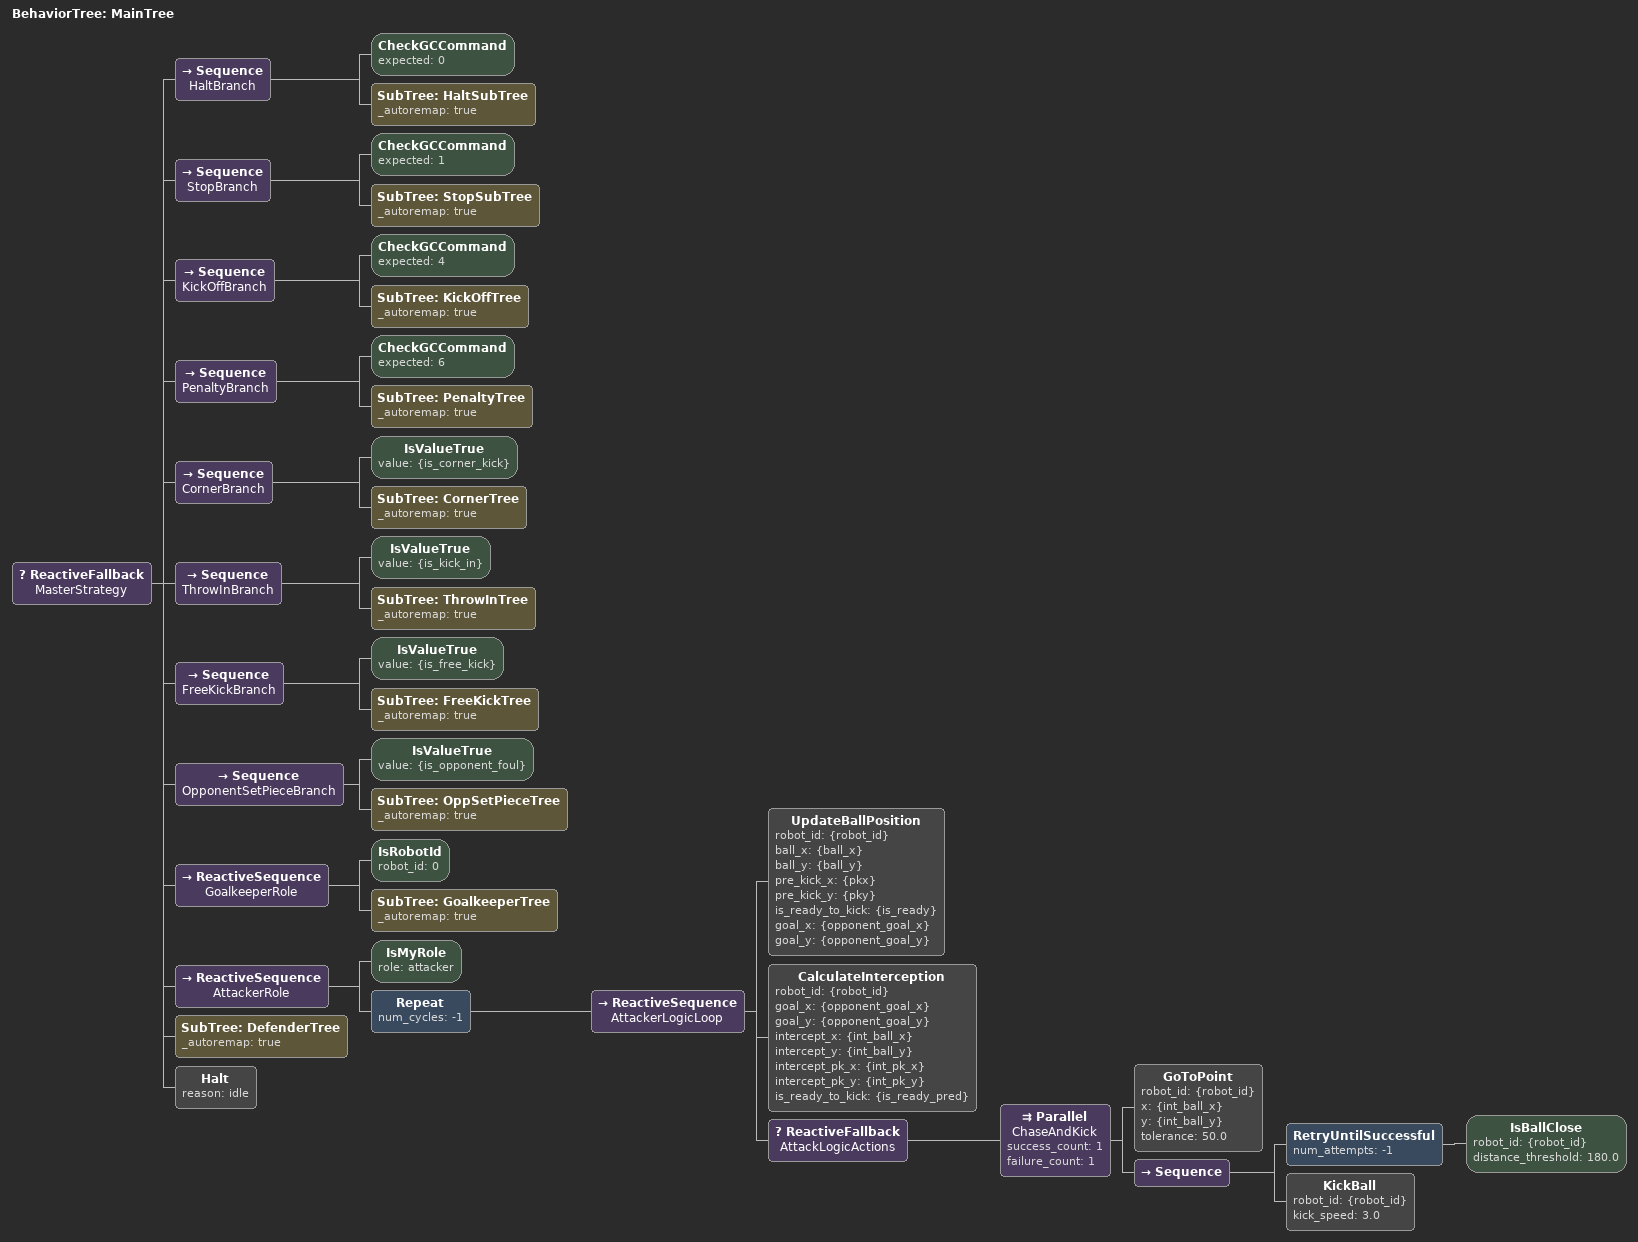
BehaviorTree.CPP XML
<root main_tree_to_execute="MainTree" BTCPP_format="4">

  <BehaviorTree ID="MainTree">
    <ReactiveFallback name="MasterStrategy">

      <!-- 1. INTERRUPÇÕES DE EMERGÊNCIA                            -->
      <Sequence name="HaltBranch">
          <CheckGCCommand expected="0"/>
          <SubTree ID="HaltSubTree" _autoremap="true" />
      </Sequence>

      <Sequence name="StopBranch">
          <CheckGCCommand expected="1"/>
          <SubTree ID="StopSubTree" _autoremap="true" />
      </Sequence>

      <!-- 2. BOLAS PARADAS (A NOSSO FAVOR - AMARELO)               -->
      <Sequence name="KickOffBranch">
          <CheckGCCommand expected="4"/>
          <SubTree ID="KickOffTree" _autoremap="true" />
      </Sequence>

      <Sequence name="PenaltyBranch">
          <CheckGCCommand expected="6"/>
          <SubTree ID="PenaltyTree" _autoremap="true" />
      </Sequence>

      <!-- NOSSAS FALTAS: Decididas inteligentemente pelo C++! -->
      <Sequence name="CornerBranch">
          <IsValueTrue value="{is_corner_kick}"/>
          <SubTree ID="CornerTree" _autoremap="true" />
      </Sequence>

      <Sequence name="ThrowInBranch">
          <IsValueTrue value="{is_kick_in}"/>
          <SubTree ID="ThrowInTree" _autoremap="true" />
      </Sequence>

      <Sequence name="FreeKickBranch">
          <IsValueTrue value="{is_free_kick}"/>
          <SubTree ID="FreeKickTree" _autoremap="true" />
      </Sequence>

      <!-- 3. BOLAS PARADAS (OPONENTE - MANTER 50CM DE DISTÂNCIA)   -->
      <Sequence name="OpponentSetPieceBranch">
          <IsValueTrue value="{is_opponent_foul}"/>
          <SubTree ID="OppSetPieceTree" _autoremap="true" />
      </Sequence>
      <!-- 4. JOGO ROLANDO (NORMAL_START 2, FORCE_START 3 ou -1)    -->

      <ReactiveSequence name="GoalkeeperRole">
        <IsRobotId robot_id="0" />
        <SubTree ID="GoalkeeperTree" _autoremap="true" />
      </ReactiveSequence>

      <ReactiveSequence name="AttackerRole">
        <IsMyRole role="attacker" />
        <Repeat num_cycles="-1">
          <ReactiveSequence name="AttackerLogicLoop">
            <!-- Atualiza bola em TEMPO REAL (Tick contínuo) -->
            <UpdateBallPosition robot_id="{robot_id}"
                                ball_x="{ball_x}" ball_y="{ball_y}"
                                pre_kick_x="{pkx}" pre_kick_y="{pky}"
                                is_ready_to_kick="{is_ready}"
                                goal_x="{opponent_goal_x}" goal_y="{opponent_goal_y}" />

            <CalculateInterception robot_id="{robot_id}"
                                   goal_x="{opponent_goal_x}" goal_y="{opponent_goal_y}"
                                   intercept_x="{int_ball_x}" intercept_y="{int_ball_y}"
                                   intercept_pk_x="{int_pk_x}" intercept_pk_y="{int_pk_y}"
                                   is_ready_to_kick="{is_ready_pred}" />

            <ReactiveFallback name="AttackLogicActions">
              <Parallel name="ChaseAndKick" success_count="1" failure_count="1">
                <GoToPoint robot_id="{robot_id}" x="{int_ball_x}" y="{int_ball_y}" tolerance="50.0" />
                <Sequence>
                  <RetryUntilSuccessful num_attempts="-1">
                    <IsBallClose robot_id="{robot_id}" distance_threshold="180.0"/>
                  </RetryUntilSuccessful>
                  <KickBall robot_id="{robot_id}" kick_speed="3.0"/>
                </Sequence>
              </Parallel>
            </ReactiveFallback>
          </ReactiveSequence>
        </Repeat>
      </ReactiveSequence>

      <SubTree ID="DefenderTree" _autoremap="true" />

      <Halt reason="idle"/>

    </ReactiveFallback>
  </BehaviorTree>
</root>
